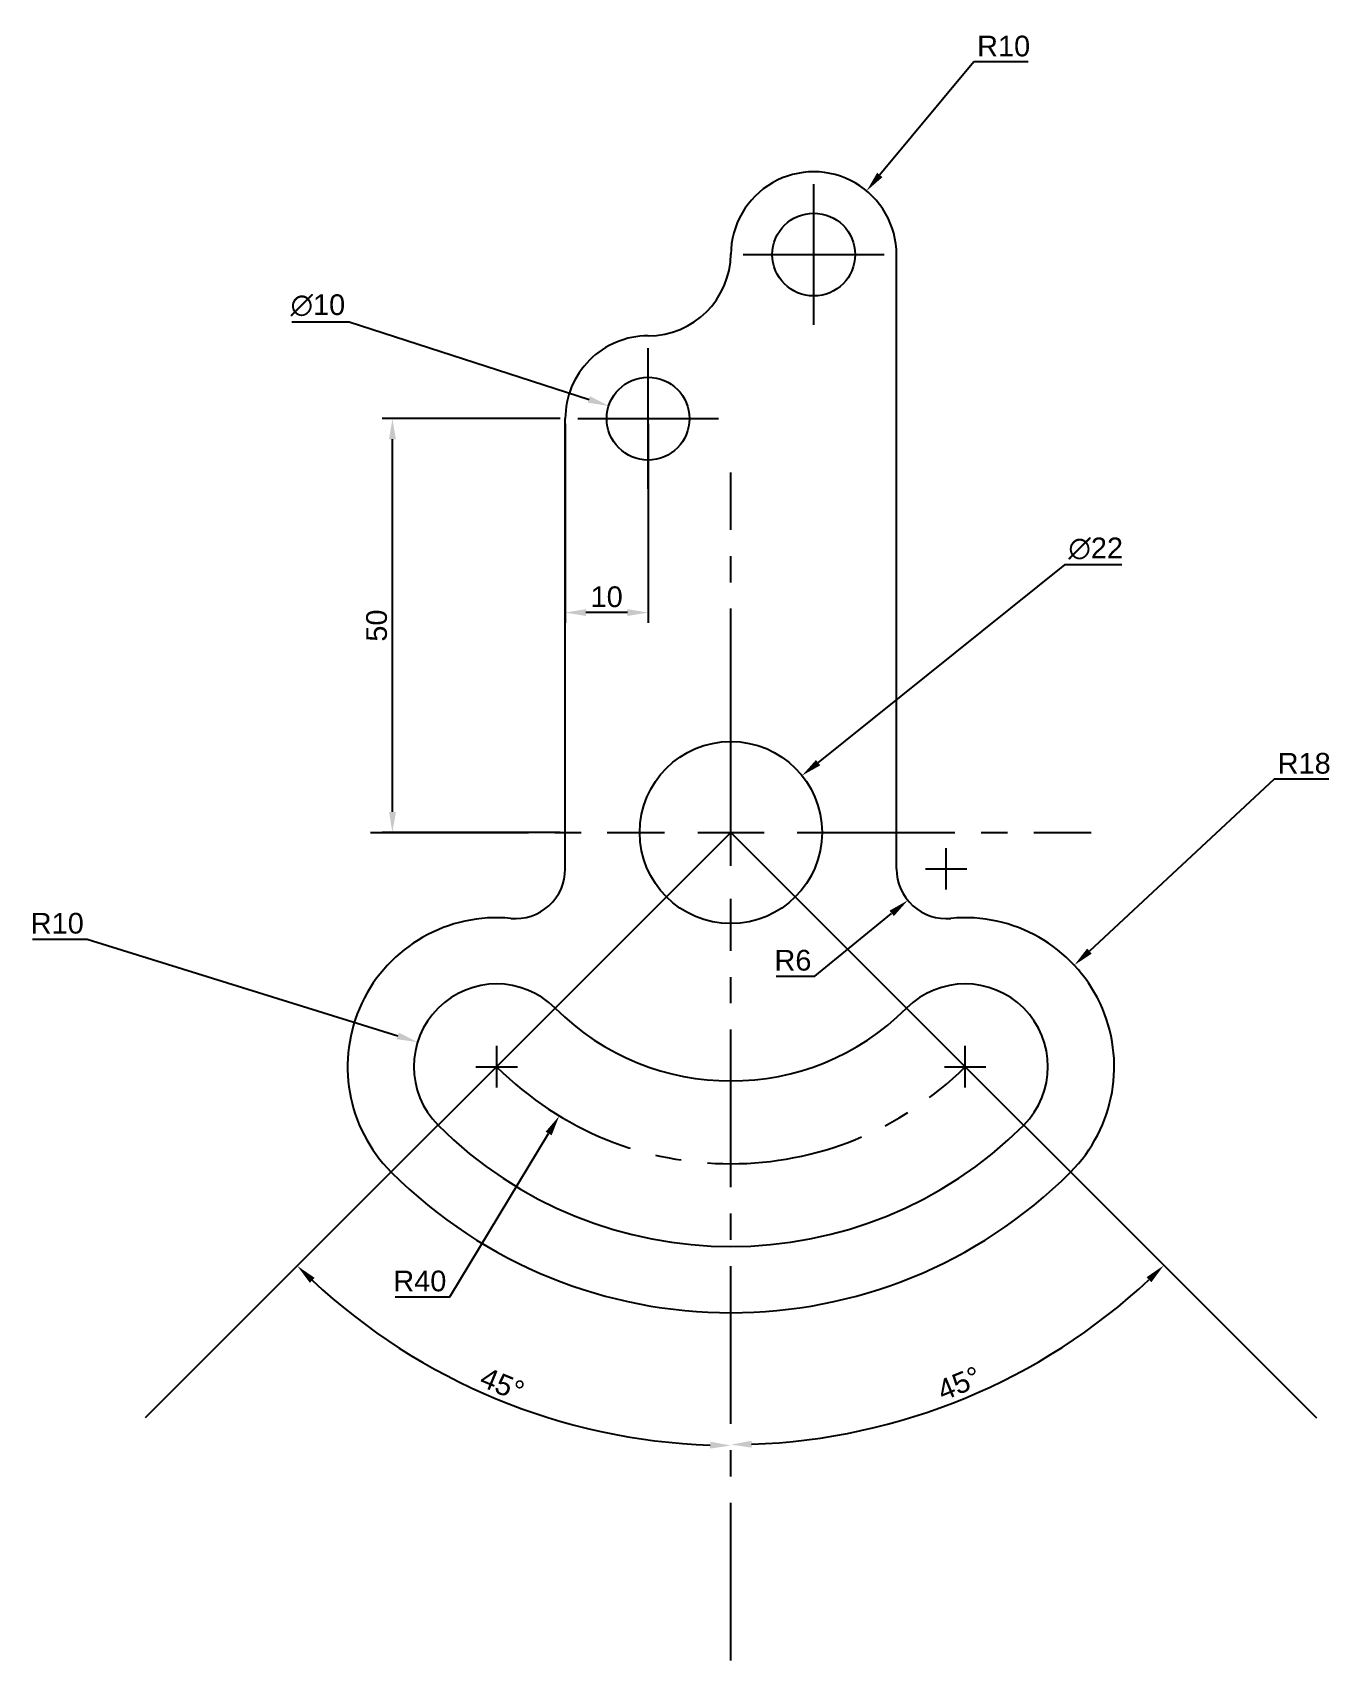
# Model space of a CAD drawing. Header units: inches. Extents: x 3868 to 10301, y 1982 to 2304.
# Drawn here: x 9165.7 to 9322.3, y 2050 to 2246.6 of the extents above; entities that cross this region are included whole.
import ezdxf

# ---------------------------------------------------------------- set-up
doc = ezdxf.new("R2010")
doc.units = ezdxf.units.IN
doc.linetypes.add('CENTER2', pattern=[28.575, 19.05, -3.175, 3.175, -3.175])
doc.styles.get("Standard").update_dxf_attribs({"font": 'arial.ttf'})
doc.dimstyles.new('ISO-25', dxfattribs={"dimtxt": 2.5, "dimasz": 2.5, "dimexe": 1.25, "dimexo": 0.625, "dimtad": 1, "dimtoh": 1, "dimtxsty": 'Standard', "dimcen": 2.5, "dimadec": 0, "dimazin": 0, "dimtfac": 1, "dimtofl": 0, "dimtmove": 0, "dimatfit": 3, "dimfxl": 1, "dimarcsym": 0})

# ---------------------------------------------------------------- blocks, each defined once
blk = doc.blocks.new('*U129')
at = {"color": 0, "linetype": 'CENTER2', "transparency": 16777216}
for p, q in [((0, 8), (0, 43.5)), ((-43.5, 0), (-8, 0)), ((8, 0), (43.5, 0)), ((0, -100), (0, -8))]:
    blk.add_line(p, q, dxfattribs=at)
at = {"color": 0, "linetype": 'Continuous', "transparency": 16777216}
for p, q in [((0, -4), (0, 4)), ((-4, 0), (4, 0))]:
    blk.add_line(p, q, dxfattribs=at)
blk = doc.blocks.new('*D130')
at = {"color": 0, "lineweight": -2, "transparency": 16777216}
for p, q in [((9276, 2143.11), (9276, 2148.11)), ((9273.5, 2145.61), (9278.5, 2145.61)), ((9260.13, 2132.66), (9269.41, 2140.23)), ((9255.47, 2132.66), (9260.13, 2132.66))]:
    blk.add_line(p, q, dxfattribs=at)
at = {"color": 0, "transparency": 16777216}
blk.add_solid([(9269.15, 2140.56), (9269.68, 2139.91), (9271.35, 2141.81)], dxfattribs=at)
at = {"layer": 'Defpoints', "color": 0, "transparency": 16777216}
for p in [(9276, 2145.61), (9271.35, 2141.81)]:
    blk.add_point(p, dxfattribs=at)
at = {"color": 0, "transparency": 16777216, "insert": (9257.49, 2134.56), "char_height": 2.5, "attachment_point": 5}
blk.add_mtext('R6', dxfattribs=at)
blk = doc.blocks.new('*D131')
at = {"color": 0, "lineweight": -2, "transparency": 16777216}
for p, q in [((9279.32, 2243.09), (9267.98, 2229.43)), ((9285.91, 2243.09), (9279.32, 2243.09)), ((9260, 2217.31), (9260, 2222.31)), ((9257.5, 2219.81), (9262.5, 2219.81))]:
    blk.add_line(p, q, dxfattribs=at)
at = {"color": 0, "transparency": 16777216}
blk.add_solid([(9267.66, 2229.7), (9268.3, 2229.17), (9266.39, 2227.51)], dxfattribs=at)
at = {"layer": 'Defpoints', "color": 0, "transparency": 16777216}
for p in [(9266.39, 2227.51), (9260, 2219.81)]:
    blk.add_point(p, dxfattribs=at)
at = {"color": 0, "transparency": 16777216, "insert": (9282.93, 2244.99), "char_height": 2.5, "attachment_point": 5}
blk.add_mtext('R10', dxfattribs=at)
blk = doc.blocks.new('*D132')
at = {"color": 0, "lineweight": -2, "transparency": 16777216}
for p, q in [((9315.6, 2156.45), (9293.29, 2135.68)), ((9322.21, 2156.45), (9315.6, 2156.45)), ((9278.28, 2119.22), (9278.28, 2124.22)), ((9275.78, 2121.72), (9280.78, 2121.72))]:
    blk.add_line(p, q, dxfattribs=at)
at = {"color": 0, "transparency": 16777216}
blk.add_solid([(9293.01, 2135.99), (9293.57, 2135.38), (9291.46, 2133.98)], dxfattribs=at)
at = {"layer": 'Defpoints', "color": 0, "transparency": 16777216}
for p in [(9291.46, 2133.98), (9278.28, 2121.72)]:
    blk.add_point(p, dxfattribs=at)
at = {"color": 0, "transparency": 16777216, "insert": (9319.22, 2158.35), "char_height": 2.5, "attachment_point": 5}
blk.add_mtext('R18', dxfattribs=at)
blk = doc.blocks.new('*D133')
at = {"color": 0, "lineweight": -2, "transparency": 16777216}
for p, q in [((9165.68, 2137.13), (9172.27, 2137.13)), ((9172.27, 2137.13), (9209.78, 2125.44)), ((9221.72, 2119.22), (9221.72, 2124.22)), ((9219.22, 2121.72), (9224.22, 2121.72))]:
    blk.add_line(p, q, dxfattribs=at)
at = {"color": 0, "transparency": 16777216}
blk.add_solid([(9209.91, 2125.83), (9209.66, 2125.04), (9212.17, 2124.69)], dxfattribs=at)
at = {"layer": 'Defpoints', "color": 0, "transparency": 16777216}
for p in [(9212.17, 2124.69), (9221.72, 2121.72)]:
    blk.add_point(p, dxfattribs=at)
at = {"color": 0, "transparency": 16777216, "insert": (9168.66, 2139.03), "char_height": 2.5, "attachment_point": 5}
blk.add_mtext('R10', dxfattribs=at)
blk = doc.blocks.new('*D134')
at = {"color": 0, "lineweight": -2, "transparency": 16777216}
for p, q in [((9196.98, 2211.71), (9203.9, 2211.71)), ((9203.9, 2211.71), (9232.87, 2202.31)), ((9240, 2197.5), (9240, 2202.5)), ((9237.5, 2200), (9242.5, 2200))]:
    blk.add_line(p, q, dxfattribs=at)
at = {"color": 0, "transparency": 16777216}
blk.add_solid([(9232.99, 2202.71), (9232.74, 2201.92), (9235.24, 2201.54)], dxfattribs=at)
at = {"layer": 'Defpoints', "color": 0, "transparency": 16777216}
for p in [(9235.24, 2201.54), (9244.76, 2198.46)]:
    blk.add_point(p, dxfattribs=at)
at = {"color": 0, "transparency": 16777216, "insert": (9200.13, 2213.68), "char_height": 2.5, "attachment_point": 5}
blk.add_mtext('∅10', dxfattribs=at)
blk = doc.blocks.new('*D135')
at = {"color": 0, "lineweight": -2, "transparency": 16777216}
for p, q in [((9250, 2147.5), (9250, 2152.5)), ((9247.5, 2150), (9252.5, 2150)), ((9216.05, 2093.91), (9227.99, 2113.64)), ((9209.46, 2093.91), (9216.05, 2093.91))]:
    blk.add_line(p, q, dxfattribs=at)
at = {"color": 0, "transparency": 16777216}
blk.add_solid([(9227.63, 2113.86), (9228.35, 2113.43), (9229.28, 2115.78)], dxfattribs=at)
at = {"layer": 'Defpoints', "color": 0, "transparency": 16777216}
for p in [(9250, 2150), (9229.28, 2115.78)]:
    blk.add_point(p, dxfattribs=at)
at = {"color": 0, "transparency": 16777216, "insert": (9212.44, 2095.82), "char_height": 2.5, "attachment_point": 5}
blk.add_mtext('R40', dxfattribs=at)
blk = doc.blocks.new('*D136')
at = {"color": 0, "lineweight": -2, "transparency": 16777216}
for p, q in [((9229.37, 2200), (9207.88, 2200)), ((9209.13, 2152.5), (9209.13, 2197.5)), ((9229.37, 2150), (9207.88, 2150))]:
    blk.add_line(p, q, dxfattribs=at)
at = {"color": 0, "transparency": 16777216}
for points in [[(9208.72, 2197.5), (9209.55, 2197.5), (9209.13, 2200)], [(9208.72, 2152.5), (9209.55, 2152.5), (9209.13, 2150)]]:
    blk.add_solid(points, dxfattribs=at)
at = {"layer": 'Defpoints', "color": 0, "transparency": 16777216}
for p in [(9209.13, 2200), (9230, 2200), (9230, 2150)]:
    blk.add_point(p, dxfattribs=at)
at = {"color": 0, "transparency": 16777216, "insert": (9207.23, 2175), "char_height": 2.5, "attachment_point": 5, "rotation": 90}
blk.add_mtext('50', dxfattribs=at)
blk = doc.blocks.new('*D137')
at = {"color": 0, "lineweight": -2, "transparency": 16777216}
for p, q in [((9230, 2199.37), (9230, 2175.32)), ((9240, 2199.37), (9240, 2175.32)), ((9237.5, 2176.57), (9232.5, 2176.57))]:
    blk.add_line(p, q, dxfattribs=at)
at = {"color": 0, "transparency": 16777216}
for points in [[(9232.5, 2176.99), (9232.5, 2176.16), (9230, 2176.57)], [(9237.5, 2176.99), (9237.5, 2176.16), (9240, 2176.57)]]:
    blk.add_solid(points, dxfattribs=at)
at = {"layer": 'Defpoints', "color": 0, "transparency": 16777216}
for p in [(9230, 2200), (9240, 2200), (9230, 2176.57)]:
    blk.add_point(p, dxfattribs=at)
at = {"color": 0, "transparency": 16777216, "insert": (9235, 2178.47), "char_height": 2.5, "attachment_point": 5}
blk.add_mtext('10', dxfattribs=at)
blk = doc.blocks.new('*D138')
at = {"color": 0, "lineweight": -2, "transparency": 16777216}
for p, q in [((9290.29, 2182.32), (9260.53, 2158.45)), ((9297.19, 2182.32), (9290.29, 2182.32)), ((9250, 2147.5), (9250, 2152.5)), ((9247.5, 2150), (9252.5, 2150))]:
    blk.add_line(p, q, dxfattribs=at)
at = {"color": 0, "transparency": 16777216}
blk.add_solid([(9260.27, 2158.77), (9260.79, 2158.12), (9258.58, 2156.88)], dxfattribs=at)
at = {"layer": 'Defpoints', "color": 0, "transparency": 16777216}
for p in [(9258.58, 2156.88), (9241.42, 2143.12)]:
    blk.add_point(p, dxfattribs=at)
at = {"color": 0, "transparency": 16777216, "insert": (9294.05, 2184.3), "char_height": 2.5, "attachment_point": 5}
blk.add_mtext('∅22', dxfattribs=at)
blk = doc.blocks.new('*D139')
at = {"color": 0, "lineweight": -2, "transparency": 16777216}
blk.add_arc((9250, 2150), 73.93, 271.9377, 313.0623, dxfattribs=at)
at = {"color": 0, "transparency": 16777216}
for points in [[(9300.19, 2096.29), (9300.77, 2095.69), (9302.27, 2097.72)], [(9252.51, 2075.7), (9252.49, 2076.53), (9250, 2076.07)]]:
    blk.add_solid(points, dxfattribs=at)
at = {"layer": 'Defpoints', "color": 0, "transparency": 16777216}
for p in [(9250, 2150), (9250, 2142), (9269.13, 2078.59), (9320.71, 2079.29), (9250, 2050)]:
    blk.add_point(p, dxfattribs=at)
at = {"color": 0, "transparency": 16777216, "insert": (9277.56, 2083.45), "char_height": 2.5, "attachment_point": 5, "rotation": 22.5}
blk.add_mtext('45°', dxfattribs=at)
blk = doc.blocks.new('*D140')
at = {"color": 0, "lineweight": -2, "transparency": 16777216}
blk.add_arc((9250, 2150), 74.03, 226.9348, 268.0652, dxfattribs=at)
at = {"color": 0, "transparency": 16777216}
for points in [[(9199.16, 2095.61), (9199.74, 2096.21), (9197.65, 2097.65)], [(9247.51, 2076.42), (9247.49, 2075.59), (9250, 2075.96)]]:
    blk.add_solid(points, dxfattribs=at)
at = {"layer": 'Defpoints', "color": 0, "transparency": 16777216}
for p in [(9250, 2150), (9250, 2142), (9212.98, 2085.88), (9179.29, 2079.29), (9250, 2050)]:
    blk.add_point(p, dxfattribs=at)
at = {"color": 0, "transparency": 16777216, "insert": (9222.39, 2083.35), "char_height": 2.5, "attachment_point": 5, "rotation": 337.5}
blk.add_mtext('45°', dxfattribs=at)
blk = doc.blocks.new('*U141')
at = {"color": 0, "linetype": 'CENTER2', "transparency": 16777216}
for p, q in [((0, 1), (0, 8.5)), ((-8.5, 0), (-1, 0)), ((1, 0), (8.5, 0)), ((0, -8.5), (0, -1))]:
    blk.add_line(p, q, dxfattribs=at)
at = {"color": 0, "linetype": 'Continuous', "transparency": 16777216}
for p, q in [((-0.5, 0), (0.5, 0)), ((0, -0.5), (0, 0.5))]:
    blk.add_line(p, q, dxfattribs=at)
blk = doc.blocks.new('*U142')
at = {"color": 0, "linetype": 'CENTER2', "transparency": 16777216}
for p, q in [((0, 1), (0, 8.5)), ((-8.5, 0), (-1, 0)), ((1, 0), (8.5, 0)), ((0, -8.5), (0, -1))]:
    blk.add_line(p, q, dxfattribs=at)
at = {"color": 0, "linetype": 'Continuous', "transparency": 16777216}
for p, q in [((-0.5, 0), (0.5, 0)), ((0, -0.5), (0, 0.5))]:
    blk.add_line(p, q, dxfattribs=at)

msp = doc.modelspace()

# ---------------------------------------------------------------- linework, layer by layer
at = {"color": 7}
for p, q in [((9250, 2219.819), (9250, 2219.819)), ((9270, 2145.606), (9270, 2219.846)), ((9230, 2145.606), (9230, 2200)), ((9250, 2150), (9250, 2161)), ((9250, 2150), (9320.71, 2079.289))]:
    msp.add_line(p, q, dxfattribs=at)
at = {"color": 85, "true_color": 0x58ba48}
for q in [(9179.289, 2079.289), (9320.71, 2079.289)]:
    msp.add_line((9250, 2150), q, dxfattribs=at)
at = {"color": 7}
for centre, radius in [((9260, 2219.813), 5), ((9240, 2200), 5), ((9250, 2150), 11)]:
    msp.add_circle(centre, radius, dxfattribs=at)
for centre, radius, start, end in [((9260, 2219.813), 10, 359.80755, 179.96731), ((9240, 2220), 10, 269.99734, 359.46491), ((9240, 2200), 10, 89.99734, 180), ((9224, 2145.606), 6, 264.53844, 0), ((9276, 2145.606), 6, 180, 275.46156), ((9221.715, 2121.715), 18, 84.53844, 225), ((9278.284, 2121.715), 18, 315, 95.46156), ((9221.715, 2121.715), 10, 45, 225), ((9278.284, 2121.715), 10, 315, 135), ((9250, 2150), 30, 225, 315), ((9250, 2150), 50, 225, 315), ((9250, 2150), 58, 225, 315)]:
    msp.add_arc(centre, radius, start, end, dxfattribs=at)
at = {"color": 85, "linetype": 'CENTER2', "true_color": 0x58ba48}
msp.add_arc((9250, 2150), 40, 225, 315, dxfattribs=at)

# ---------------------------------------------------------------- block references
for name, p in [('*U142', (9260, 2219.813)), ('*U141', (9240, 2200)), ('*U129', (9250, 2150))]:
    msp.add_blockref(name, p, dxfattribs=at)

# ---------------------------------------------------------------- dimensions: what is measured, and where the dimension line sits
at = {"color": 51, "true_color": 0xf7f281}
for center, mpoint, picture, middle in [((9260, 2219.813), (9266.386, 2227.508), '*D131', (9282.925, 2243.091)), ((9278.284, 2121.715), (9291.46, 2133.979), '*D132', (9319.217, 2156.45)), ((9250, 2150), (9229.284, 2115.781), '*D135', (9212.439, 2093.914)), ((9276, 2145.606), (9271.35, 2141.814), '*D130', (9257.489, 2132.659)), ((9221.715, 2121.715), (9212.168, 2124.692), '*D133', (9168.663, 2137.13))]:
    dim = msp.add_radius_dim(center=center, mpoint=mpoint, dimstyle='ISO-25', dxfattribs=at)
    dim.commit()
    dim.dimension.update_dxf_attribs({"geometry": picture, "text_midpoint": middle, "dimtype": 164})
for p1, p2, picture, middle in [((9244.756, 2198.457), (9235.243, 2201.542), '*D134', (9200.127, 2211.709)), ((9241.42, 2143.116), (9258.579, 2156.883), '*D138', (9294.052, 2182.324))]:
    dim = msp.add_diameter_dim_2p(p1=p1, p2=p2, dimstyle='ISO-25', dxfattribs=at)
    dim.commit()
    dim.dimension.update_dxf_attribs({"geometry": picture, "text_midpoint": middle, "dimtype": 163})
dim = msp.add_linear_dim(base=(9209.133, 2200), p1=(9230, 2150), p2=(9230, 2200), angle=90, dimstyle='ISO-25', dxfattribs=at)
dim.commit()
dim.dimension.update_dxf_attribs({"geometry": '*D136', "text_midpoint": (9207.231, 2175)})
dim = msp.add_linear_dim(base=(9230, 2176.572), p1=(9240, 2200), p2=(9230, 2200), dimstyle='ISO-25', dxfattribs=at)
dim.commit()
dim.dimension.update_dxf_attribs({"geometry": '*D137', "text_midpoint": (9235, 2178.474)})
for base, line2, picture, middle in [((9212.982, 2085.884), ((9250, 2150), (9179.289, 2079.289)), '*D140', (9222.393, 2083.352)), ((9269.133, 2078.591), ((9250, 2150), (9320.71, 2079.289)), '*D139', (9277.565, 2083.451))]:
    dim = msp.add_angular_dim_2l(base=base, line1=((9250, 2050), (9250, 2142)), line2=line2, dimstyle='ISO-25', dxfattribs=at)
    dim.commit()
    dim.dimension.update_dxf_attribs({"geometry": picture, "text_midpoint": middle})

doc.saveas('drawing.dxf')
